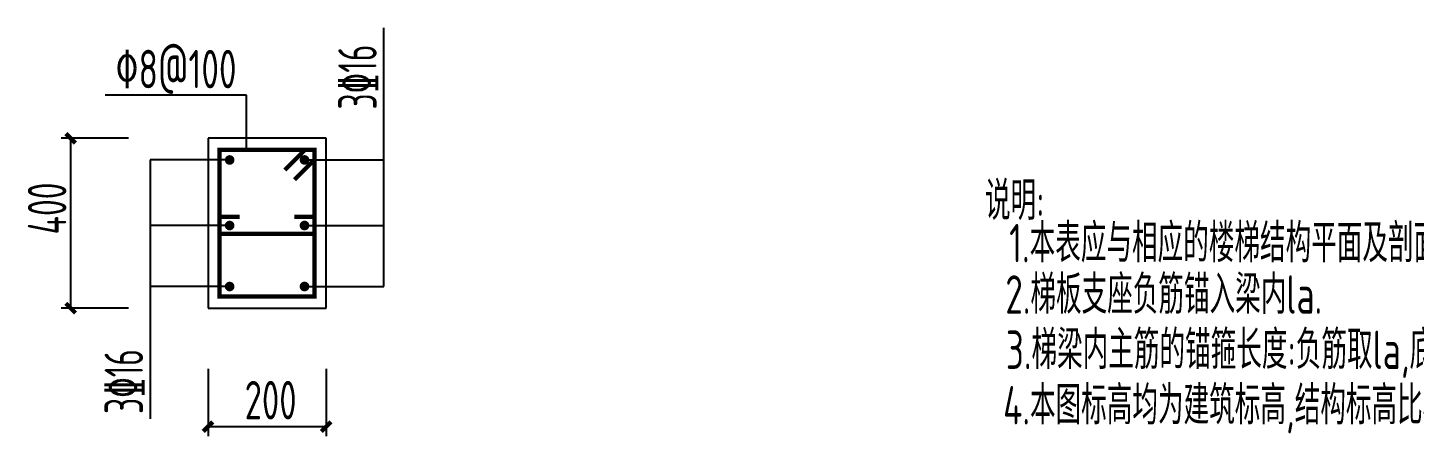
# Model space of a CAD drawing. Extents: x -2331248 to -1198620, y -977263 to -545844.
# Drawn here: x -1211160 to -1203955, y -850070 to -847946 of the extents above; entities that cross this region are included whole.
import ezdxf
from ezdxf.enums import TextEntityAlignment as Align

# ---------------------------------------------------------------- set-up
doc = ezdxf.new("R2010")
doc.units = 0
doc.header["$LTSCALE"] = 1000
doc.header["$MEASUREMENT"] = 0
doc.layers.get('0').update_dxf_attribs({"linetype": 'CONTINUOUS'})
for name, color, linetype in [('剖面外形', 2, 'CONTINUOUS'), ('剖面钢筋', 1, 'CONTINUOUS'), ('尺寸短线', 253, 'CONTINUOUS'), ('尺寸线', 253, 'CONTINUOUS'), ('标注线', 253, 'CONTINUOUS'), ('钢筋标注', 253, 'CONTINUOUS')]:
    doc.layers.add(name, color=color, linetype=linetype)
doc.styles.add('HZ', font='tssdeng.shx', dxfattribs={"width": 0.8, "bigfont": 'tssdchn.shx'})
doc.styles.add('TSSD_REIN', font='Tssdeng.shx', dxfattribs={"width": 0.7, "bigfont": 'hztxt.shx'})

msp = doc.modelspace()

# ---------------------------------------------------------------- linework, layer by layer
at = {"layer": '剖面外形'}
for p, q in [((-1209609.1, -848520.8), (-1210223.1, -848520.8)), ((-1210223.1, -848520.8), (-1210223.1, -849403.8)), ((-1209609.1, -849403.8), (-1209609.1, -848520.8)), ((-1210223.1, -849403.8), (-1209609.1, -849403.8))]:
    msp.add_line(p, q, dxfattribs=at)
at = {"layer": '剖面钢筋', "const_width": 22.5}
for points in [[(-1210163.1, -848580.8), (-1210163.1, -849343.8), (-1209669.1, -849343.8), (-1209669.1, -848580.8), (-1210163.1, -848580.8)], [(-1209824.1, -848685.8), (-1209719.1, -848580.8)], [(-1209774.1, -848735.8), (-1209669.1, -848630.8)], [(-1210058.1, -848928.3), (-1210163.1, -848928.3)], [(-1209774.1, -848928.3), (-1209669.1, -848928.3)], [(-1210163.1, -849016.7), (-1209669.1, -849016.7)]]:
    msp.add_lwpolyline(points, dxfattribs=at)
at = {"layer": '剖面钢筋', "const_width": 25}
for points in [[(-1210098.1, -848633.3, 1), (-1210123.1, -848633.3, 1), (-1210098.1, -848633.3)], [(-1209709.1, -848633.3, 1), (-1209734.1, -848633.3, 1), (-1209709.1, -848633.3)], [(-1210098.1, -848974.2, 1), (-1210123.1, -848974.2, 1), (-1210098.1, -848974.2, 1)], [(-1209709.1, -848974.2, 1), (-1209734.1, -848974.2, 1), (-1209709.1, -848974.2)], [(-1210098.1, -849291.3, 1), (-1210123.1, -849291.3, 1), (-1210098.1, -849291.3, 1)], [(-1209709.1, -849291.3, 1), (-1209734.1, -849291.3, 1), (-1209709.1, -849291.3)]]:
    msp.add_lwpolyline(points, format="xyb", dxfattribs=at)
at = {"layer": '尺寸短线', "const_width": 22.5}
for points in [[(-1210961.6, -848495.8), (-1210911.6, -848545.8)], [(-1210961.6, -849378.8), (-1210911.6, -849428.8)], [(-1210248.1, -850044.9), (-1210198.1, -849994.9)], [(-1209634.1, -850044.9), (-1209584.1, -849994.9)]]:
    msp.add_lwpolyline(points, dxfattribs=at)
at = {"layer": '尺寸线'}
for p, q in [((-1210636.6, -848520.8), (-1210986.6, -848520.8)), ((-1210936.6, -849403.8), (-1210936.6, -848520.8)), ((-1210636.6, -849403.8), (-1210986.6, -849403.8)), ((-1210223.1, -849719.9), (-1210223.1, -850069.9)), ((-1209609.1, -849719.9), (-1209609.1, -850069.9)), ((-1210223.1, -850019.9), (-1209609.1, -850019.9))]:
    msp.add_line(p, q, dxfattribs=at)
at = {"layer": '标注线'}
for p, q in [((-1209309.1, -849291.3), (-1209309.1, -847945.8)), ((-1210023.1, -848295.8), (-1210756.9, -848295.8)), ((-1210023.1, -848570.8), (-1210023.1, -848295.8)), ((-1210523.1, -848633.3), (-1210523.1, -849978.8)), ((-1210123.1, -848633.3), (-1210523.1, -848633.3)), ((-1209709.1, -848633.3), (-1209309.1, -848633.3)), ((-1210123.1, -848974.2), (-1210523.1, -848974.2)), ((-1209709.1, -848974.2), (-1209309.1, -848974.2)), ((-1210123.1, -849291.3), (-1210523.1, -849291.3)), ((-1209709.1, -849291.3), (-1209309.1, -849291.3))]:
    msp.add_line(p, q, dxfattribs=at)

# ---------------------------------------------------------------- texts
at = {"style": 'HZ', "width": 0.7}
for s, p in [('说明:', (-1206185.8, -848945.2)), ('1.本表应与相应的楼梯结构平面及剖面图对应使用.', (-1206060.2, -849165.3)), ('2.梯板支座负筋锚入梁内la.', (-1206080.5, -849433)), ('3.梯梁内主筋的锚箍长度:负筋取la,底筋取10d(可弯折).   ', (-1206077.5, -849720.1)), ('4.本图标高均为建筑标高,结构标高比相应的建筑标高低30.', (-1206091.9, -850008.6))]:
    msp.add_text(s, height=200, dxfattribs=at).set_placement(p)
at = {"layer": '标注线', "style": 'TSSD_REIN', "width": 0.7}
msp.add_text('%%1308@100', height=200, dxfattribs=at).set_placement((-1210074.7, -848260.8), align=Align.RIGHT)
at = {"layer": '标注线', "style": 'TSSD_REIN', "width": 0.650003}
msp.add_text('200', height=200, dxfattribs=at).set_placement((-1210032.7, -849982.4), (-1209762.7, -849982.4), align=Align.FIT)
at = {"layer": '钢筋标注', "style": 'TSSD_REIN', "width": 0.624677}
for p in [(-1209346.6, -848370.8), (-1210560.6, -849953.8)]:
    msp.add_text('3%%13216', height=200, rotation=90, dxfattribs=at).set_placement(p)
at = {"layer": '钢筋标注', "style": 'TSSD_REIN', "width": 0.650003}
msp.add_text('400', height=200, rotation=90, dxfattribs=at).set_placement((-1210959.1, -849020.5), (-1210959.1, -848750.5), align=Align.FIT)

doc.saveas('drawing.dxf')
